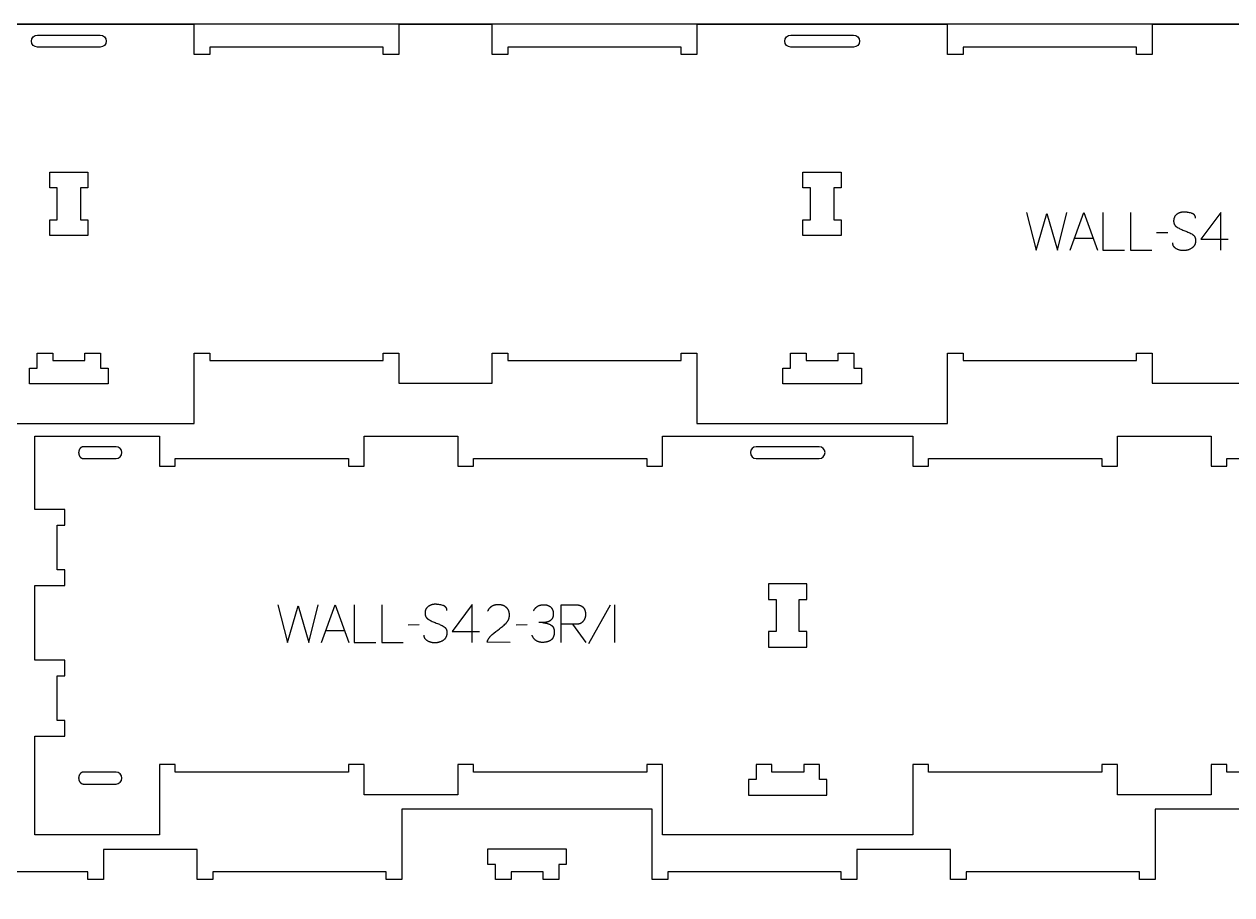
# Model space of a CAD drawing. Extents: x -13885 to -10701, y -36097 to -28504.
# Drawn here: x -12635 to -11673, y -32541 to -31848 of the extents above; entities that cross this region are included whole.
import ezdxf

# ---------------------------------------------------------------- set-up
doc = ezdxf.new("R2010")
doc.units = 0
for name, color, linetype in [('0_SHEET_SPRUCEPLY_2440X122', 1, 'CONTINUOUS'), ('1_ANYTOOL_1MMDEEP_LABELS_S', 2, 'CONTINUOUS'), ('3_ANYTOOL_CUTTHROUGH_INSID', 4, 'CONTINUOUS'), ('4_ANYTOOL_CUTTHROUGH_OUTSI', 5, 'CONTINUOUS')]:
    doc.layers.add(name, color=color, linetype=linetype)

msp = doc.modelspace()

# ---------------------------------------------------------------- linework, layer by layer
at = {"layer": '0_SHEET_SPRUCEPLY_2440X122'}
msp.add_lwpolyline([(-13513.11, -31847.8), (-13513.11, -33067.8), (-11073.11, -33067.8), (-11073.11, -31847.8)], close=True, dxfattribs=at)
at = {"layer": '1_ANYTOOL_1MMDEEP_LABELS_S'}
for points in [[(-11837.09, -31997.71), (-11829.38, -32027.71), (-11820.94, -31998.61), (-11812.45, -32027.71), (-11804.95, -31997.71)], [(-11802.38, -32027.71), (-11791.49, -31997.71), (-11780.44, -32027.71)], [(-11776.15, -31997.71), (-11776.15, -32027.71), (-11759.05, -32027.71)], [(-11754.34, -31997.71), (-11754.34, -32027.71), (-11737.24, -32027.71)], [(-11702.35, -32002.3), (-11702.35, -32002.11), (-11702.36, -32002.02), (-11702.36, -32001.92), (-11702.37, -32001.83), (-11702.38, -32001.74), (-11702.39, -32001.66), (-11702.4, -32001.57), (-11702.42, -32001.48), (-11702.43, -32001.4), (-11702.45, -32001.31), (-11702.47, -32001.23), (-11702.49, -32001.15), (-11702.51, -32001.07), (-11702.53, -32000.98), (-11702.56, -32000.91), (-11702.58, -32000.83), (-11702.61, -32000.75), (-11702.64, -32000.67), (-11702.67, -32000.6), (-11702.7, -32000.53), (-11702.74, -32000.45), (-11702.77, -32000.38), (-11702.81, -32000.31), (-11702.85, -32000.24), (-11702.89, -32000.17), (-11702.93, -32000.1), (-11702.98, -32000.04), (-11703.02, -31999.97), (-11703.07, -31999.9), (-11703.12, -31999.84), (-11703.17, -31999.78), (-11703.22, -31999.72), (-11703.28, -31999.66), (-11703.33, -31999.6), (-11703.39, -31999.54), (-11703.45, -31999.48), (-11703.51, -31999.42), (-11703.57, -31999.37), (-11703.63, -31999.31), (-11703.7, -31999.26), (-11703.76, -31999.21), (-11703.83, -31999.15), (-11703.9, -31999.1), (-11703.97, -31999.06), (-11704.04, -31999.01), (-11704.12, -31998.96), (-11704.2, -31998.91), (-11704.27, -31998.87), (-11704.35, -31998.82), (-11704.43, -31998.78), (-11704.52, -31998.74), (-11704.69, -31998.66), (-11704.86, -31998.58), (-11705.04, -31998.51), (-11705.23, -31998.44), (-11705.43, -31998.37), (-11705.63, -31998.31), (-11706.44, -31998.09), (-11707.24, -31997.9), (-11708.03, -31997.74), (-11708.8, -31997.6), (-11709.18, -31997.55), (-11709.55, -31997.5), (-11709.93, -31997.46), (-11710.29, -31997.43), (-11710.66, -31997.4), (-11711.02, -31997.38), (-11711.38, -31997.37), (-11711.74, -31997.37), (-11711.93, -31997.37), (-11712.13, -31997.37), (-11712.32, -31997.38), (-11712.51, -31997.4), (-11712.7, -31997.41), (-11712.89, -31997.43), (-11713.07, -31997.45), (-11713.26, -31997.48), (-11713.45, -31997.51), (-11713.63, -31997.55), (-11713.81, -31997.58), (-11713.99, -31997.62), (-11714.17, -31997.67), (-11714.35, -31997.72), (-11714.53, -31997.77), (-11714.7, -31997.82), (-11714.88, -31997.88), (-11715.05, -31997.94), (-11715.23, -31998.01), (-11715.4, -31998.08), (-11715.57, -31998.15), (-11715.73, -31998.23), (-11715.9, -31998.31), (-11716.07, -31998.39), (-11716.23, -31998.48), (-11716.4, -31998.57), (-11716.56, -31998.66), (-11716.72, -31998.76), (-11716.88, -31998.86), (-11717.04, -31998.97), (-11717.2, -31999.08), (-11717.35, -31999.19), (-11717.5, -31999.3), (-11717.65, -31999.42), (-11717.8, -31999.54), (-11717.93, -31999.67), (-11718.07, -31999.8), (-11718.2, -31999.93), (-11718.32, -32000.06), (-11718.44, -32000.2), (-11718.55, -32000.34), (-11718.66, -32000.48), (-11718.77, -32000.63), (-11718.87, -32000.77), (-11718.96, -32000.93), (-11719.05, -32001.08), (-11719.14, -32001.24), (-11719.22, -32001.4), (-11719.29, -32001.57), (-11719.36, -32001.73), (-11719.43, -32001.9), (-11719.49, -32002.08), (-11719.54, -32002.25), (-11719.59, -32002.43), (-11719.64, -32002.62), (-11719.68, -32002.8), (-11719.72, -32002.99), (-11719.75, -32003.18), (-11719.78, -32003.38), (-11719.8, -32003.57), (-11719.81, -32003.77), (-11719.83, -32003.98), (-11719.83, -32004.19), (-11719.84, -32004.4), (-11719.83, -32004.61), (-11719.83, -32004.82), (-11719.81, -32005.03), (-11719.79, -32005.23), (-11719.77, -32005.43), (-11719.74, -32005.63), (-11719.7, -32005.82), (-11719.66, -32006.01), (-11719.61, -32006.2), (-11719.56, -32006.38), (-11719.5, -32006.56), (-11719.44, -32006.73), (-11719.41, -32006.82), (-11719.37, -32006.91), (-11719.33, -32006.99), (-11719.3, -32007.07), (-11719.26, -32007.15), (-11719.22, -32007.24), (-11719.17, -32007.32), (-11719.13, -32007.4), (-11719.08, -32007.47), (-11719.04, -32007.55), (-11718.99, -32007.63), (-11718.94, -32007.7), (-11718.89, -32007.78), (-11718.84, -32007.85), (-11718.79, -32007.93), (-11718.73, -32008), (-11718.68, -32008.07), (-11718.62, -32008.14), (-11718.56, -32008.21), (-11718.5, -32008.28), (-11718.44, -32008.35), (-11718.38, -32008.41), (-11718.31, -32008.48), (-11718.25, -32008.54), (-11718.11, -32008.67), (-11717.97, -32008.79), (-11717.82, -32008.91), (-11717.67, -32009.03), (-11717.51, -32009.14), (-11717.35, -32009.25), (-11717.18, -32009.35), (-11717.01, -32009.45), (-11716.29, -32009.84), (-11715.56, -32010.22), (-11714.81, -32010.59), (-11714.05, -32010.95), (-11713.27, -32011.29), (-11712.48, -32011.63), (-11711.66, -32011.95), (-11710.84, -32012.26), (-11710.01, -32012.57), (-11709.21, -32012.9), (-11708.42, -32013.25), (-11707.65, -32013.6), (-11706.91, -32013.98), (-11706.18, -32014.37), (-11705.48, -32014.77), (-11704.79, -32015.2), (-11704.63, -32015.3), (-11704.47, -32015.42), (-11704.31, -32015.53), (-11704.24, -32015.59), (-11704.17, -32015.66), (-11704.09, -32015.72), (-11704.02, -32015.78), (-11703.95, -32015.84), (-11703.89, -32015.91), (-11703.82, -32015.98), (-11703.76, -32016.04), (-11703.69, -32016.11), (-11703.63, -32016.18), (-11703.57, -32016.25), (-11703.51, -32016.32), (-11703.46, -32016.39), (-11703.4, -32016.46), (-11703.35, -32016.54), (-11703.29, -32016.61), (-11703.24, -32016.69), (-11703.19, -32016.76), (-11703.14, -32016.84), (-11703.1, -32016.92), (-11703.05, -32017), (-11703.01, -32017.08), (-11702.96, -32017.16), (-11702.92, -32017.25), (-11702.88, -32017.33), (-11702.84, -32017.41), (-11702.81, -32017.5), (-11702.77, -32017.59), (-11702.74, -32017.67), (-11702.71, -32017.76), (-11702.67, -32017.85), (-11702.65, -32017.94), (-11702.62, -32018.03), (-11702.59, -32018.13), (-11702.54, -32018.31), (-11702.5, -32018.51), (-11702.46, -32018.7), (-11702.43, -32018.9), (-11702.41, -32019.1), (-11702.39, -32019.31), (-11702.37, -32019.52), (-11702.37, -32019.74), (-11702.36, -32019.96), (-11702.37, -32020.18), (-11702.38, -32020.41), (-11702.39, -32020.64), (-11702.42, -32020.87), (-11702.44, -32021.1), (-11702.47, -32021.32), (-11702.51, -32021.54), (-11702.55, -32021.76), (-11702.6, -32021.97), (-11702.65, -32022.18), (-11702.7, -32022.38), (-11702.77, -32022.59), (-11702.83, -32022.78), (-11702.9, -32022.98), (-11702.98, -32023.17), (-11703.06, -32023.35), (-11703.15, -32023.54), (-11703.24, -32023.72), (-11703.34, -32023.89), (-11703.44, -32024.06), (-11703.55, -32024.23), (-11703.66, -32024.39), (-11703.77, -32024.55), (-11703.9, -32024.71), (-11704.02, -32024.86), (-11704.15, -32025.01), (-11704.29, -32025.16), (-11704.43, -32025.3), (-11704.58, -32025.44), (-11704.73, -32025.57), (-11704.89, -32025.7), (-11705.05, -32025.83), (-11705.22, -32025.95), (-11705.39, -32026.07), (-11705.57, -32026.19), (-11705.93, -32026.41), (-11706.29, -32026.62), (-11706.66, -32026.81), (-11707.03, -32026.99), (-11707.4, -32027.15), (-11707.78, -32027.3), (-11707.97, -32027.38), (-11708.16, -32027.44), (-11708.36, -32027.51), (-11708.55, -32027.57), (-11708.74, -32027.62), (-11708.94, -32027.68), (-11709.13, -32027.72), (-11709.33, -32027.77), (-11709.53, -32027.81), (-11709.73, -32027.85), (-11709.93, -32027.89), (-11710.13, -32027.92), (-11710.33, -32027.95), (-11710.53, -32027.97), (-11710.93, -32028.01), (-11711.34, -32028.04), (-11711.76, -32028.05), (-11712.17, -32028.05), (-11712.58, -32028.04), (-11712.98, -32028.01), (-11713.38, -32027.97), (-11713.78, -32027.92), (-11714.17, -32027.86), (-11714.55, -32027.78), (-11714.94, -32027.69), (-11715.31, -32027.59), (-11715.68, -32027.47), (-11716.05, -32027.34), (-11716.41, -32027.2), (-11716.77, -32027.05), (-11717.13, -32026.88), (-11717.48, -32026.7), (-11717.82, -32026.51), (-11717.99, -32026.41), (-11718.15, -32026.31), (-11718.31, -32026.2), (-11718.47, -32026.09), (-11718.61, -32025.98), (-11718.75, -32025.86), (-11718.89, -32025.74), (-11719.02, -32025.62), (-11719.15, -32025.5), (-11719.27, -32025.37), (-11719.38, -32025.24), (-11719.49, -32025.11), (-11719.55, -32025.04), (-11719.6, -32024.97), (-11719.65, -32024.91), (-11719.7, -32024.84), (-11719.75, -32024.77), (-11719.79, -32024.69), (-11719.84, -32024.62), (-11719.88, -32024.55), (-11719.92, -32024.48), (-11719.96, -32024.4), (-11720, -32024.33), (-11720.04, -32024.25), (-11720.08, -32024.18), (-11720.11, -32024.1), (-11720.15, -32024.02), (-11720.18, -32023.94), (-11720.21, -32023.86), (-11720.24, -32023.78), (-11720.27, -32023.7), (-11720.3, -32023.62), (-11720.35, -32023.46), (-11720.39, -32023.29), (-11720.43, -32023.12), (-11720.47, -32022.94), (-11720.5, -32022.77), (-11720.52, -32022.59), (-11720.54, -32022.4), (-11720.55, -32022.22), (-11720.56, -32022.03), (-11720.57, -32021.84)], [(-11682.34, -32027.71), (-11682.29, -31997.67), (-11698.32, -32019.05)], [(-11798.91, -32018.15), (-11783.99, -32018.15)], [(-11724.59, -32013.82), (-11733.38, -32013.91)], [(-11698.32, -32019.05), (-11676.55, -32019.05)], [(-12433.38, -32309.89), (-12425.67, -32339.89), (-12417.22, -32310.79), (-12408.74, -32339.89), (-12401.24, -32309.89)], [(-12398.67, -32339.89), (-12387.78, -32309.89), (-12376.72, -32339.89)], [(-12372.44, -32309.89), (-12372.44, -32339.89), (-12355.34, -32339.89)], [(-12350.62, -32309.89), (-12350.62, -32339.89), (-12333.52, -32339.89)], [(-12298.64, -32314.47), (-12298.64, -32314.28), (-12298.65, -32314.19), (-12298.65, -32314.1), (-12298.66, -32314.01), (-12298.67, -32313.92), (-12298.68, -32313.83), (-12298.69, -32313.74), (-12298.7, -32313.66), (-12298.72, -32313.57), (-12298.73, -32313.49), (-12298.75, -32313.4), (-12298.77, -32313.32), (-12298.79, -32313.24), (-12298.82, -32313.16), (-12298.84, -32313.08), (-12298.87, -32313), (-12298.9, -32312.93), (-12298.93, -32312.85), (-12298.96, -32312.78), (-12298.99, -32312.7), (-12299.03, -32312.63), (-12299.06, -32312.56), (-12299.1, -32312.49), (-12299.14, -32312.42), (-12299.18, -32312.35), (-12299.22, -32312.28), (-12299.27, -32312.21), (-12299.31, -32312.15), (-12299.36, -32312.08), (-12299.41, -32312.02), (-12299.46, -32311.95), (-12299.51, -32311.89), (-12299.56, -32311.83), (-12299.62, -32311.77), (-12299.68, -32311.71), (-12299.73, -32311.66), (-12299.79, -32311.6), (-12299.86, -32311.54), (-12299.92, -32311.49), (-12299.98, -32311.44), (-12300.05, -32311.38), (-12300.12, -32311.33), (-12300.19, -32311.28), (-12300.26, -32311.23), (-12300.33, -32311.18), (-12300.41, -32311.14), (-12300.48, -32311.09), (-12300.56, -32311.04), (-12300.64, -32311), (-12300.72, -32310.96), (-12300.8, -32310.91), (-12300.97, -32310.83), (-12301.15, -32310.75), (-12301.33, -32310.68), (-12301.52, -32310.61), (-12301.71, -32310.55), (-12301.92, -32310.49), (-12302.73, -32310.27), (-12303.53, -32310.07), (-12304.31, -32309.91), (-12305.08, -32309.78), (-12305.46, -32309.72), (-12305.84, -32309.68), (-12306.21, -32309.64), (-12306.58, -32309.6), (-12306.95, -32309.58), (-12307.31, -32309.56), (-12307.67, -32309.55), (-12308.02, -32309.54), (-12308.22, -32309.55), (-12308.41, -32309.55), (-12308.6, -32309.56), (-12308.8, -32309.57), (-12308.99, -32309.59), (-12309.17, -32309.61), (-12309.36, -32309.63), (-12309.55, -32309.66), (-12309.73, -32309.69), (-12309.92, -32309.72), (-12310.1, -32309.76), (-12310.28, -32309.8), (-12310.46, -32309.84), (-12310.64, -32309.89), (-12310.82, -32309.94), (-12310.99, -32310), (-12311.17, -32310.06), (-12311.34, -32310.12), (-12311.51, -32310.19), (-12311.68, -32310.25), (-12311.85, -32310.33), (-12312.02, -32310.4), (-12312.19, -32310.48), (-12312.36, -32310.57), (-12312.52, -32310.66), (-12312.68, -32310.75), (-12312.85, -32310.84), (-12313.01, -32310.94), (-12313.17, -32311.04), (-12313.32, -32311.14), (-12313.48, -32311.25), (-12313.64, -32311.36), (-12313.79, -32311.48), (-12313.94, -32311.6), (-12314.08, -32311.72), (-12314.22, -32311.84), (-12314.35, -32311.97), (-12314.48, -32312.1), (-12314.61, -32312.24), (-12314.73, -32312.37), (-12314.84, -32312.51), (-12314.95, -32312.66), (-12315.05, -32312.8), (-12315.15, -32312.95), (-12315.25, -32313.1), (-12315.34, -32313.26), (-12315.42, -32313.42), (-12315.5, -32313.58), (-12315.58, -32313.74), (-12315.65, -32313.91), (-12315.71, -32314.08), (-12315.77, -32314.25), (-12315.83, -32314.43), (-12315.88, -32314.61), (-12315.93, -32314.79), (-12315.97, -32314.98), (-12316, -32315.17), (-12316.04, -32315.36), (-12316.06, -32315.55), (-12316.08, -32315.75), (-12316.1, -32315.95), (-12316.11, -32316.15), (-12316.12, -32316.36), (-12316.12, -32316.57), (-12316.12, -32316.79), (-12316.11, -32317), (-12316.1, -32317.21), (-12316.08, -32317.41), (-12316.05, -32317.61), (-12316.02, -32317.81), (-12315.99, -32318), (-12315.95, -32318.19), (-12315.9, -32318.38), (-12315.85, -32318.56), (-12315.79, -32318.74), (-12315.73, -32318.91), (-12315.69, -32319), (-12315.66, -32319.08), (-12315.62, -32319.17), (-12315.58, -32319.25), (-12315.54, -32319.33), (-12315.5, -32319.41), (-12315.46, -32319.49), (-12315.42, -32319.57), (-12315.37, -32319.65), (-12315.33, -32319.73), (-12315.28, -32319.8), (-12315.23, -32319.88), (-12315.18, -32319.96), (-12315.13, -32320.03), (-12315.07, -32320.1), (-12315.02, -32320.17), (-12314.96, -32320.25), (-12314.91, -32320.32), (-12314.85, -32320.39), (-12314.79, -32320.45), (-12314.73, -32320.52), (-12314.66, -32320.59), (-12314.6, -32320.65), (-12314.53, -32320.72), (-12314.4, -32320.85), (-12314.26, -32320.97), (-12314.11, -32321.09), (-12313.96, -32321.2), (-12313.8, -32321.32), (-12313.64, -32321.42), (-12313.47, -32321.53), (-12313.3, -32321.63), (-12312.58, -32322.02), (-12311.85, -32322.4), (-12311.1, -32322.77), (-12310.34, -32323.12), (-12309.56, -32323.47), (-12308.76, -32323.8), (-12307.95, -32324.13), (-12307.12, -32324.44), (-12306.3, -32324.75), (-12305.49, -32325.08), (-12304.71, -32325.42), (-12303.94, -32325.78), (-12303.2, -32326.16), (-12302.47, -32326.55), (-12301.77, -32326.95), (-12301.08, -32327.37), (-12300.92, -32327.48), (-12300.76, -32327.59), (-12300.6, -32327.71), (-12300.53, -32327.77), (-12300.45, -32327.83), (-12300.38, -32327.89), (-12300.31, -32327.96), (-12300.24, -32328.02), (-12300.17, -32328.09), (-12300.11, -32328.15), (-12300.04, -32328.22), (-12299.98, -32328.29), (-12299.92, -32328.36), (-12299.86, -32328.42), (-12299.8, -32328.5), (-12299.74, -32328.57), (-12299.69, -32328.64), (-12299.63, -32328.71), (-12299.58, -32328.79), (-12299.53, -32328.86), (-12299.48, -32328.94), (-12299.43, -32329.02), (-12299.38, -32329.1), (-12299.34, -32329.18), (-12299.29, -32329.26), (-12299.25, -32329.34), (-12299.21, -32329.42), (-12299.17, -32329.51), (-12299.13, -32329.59), (-12299.09, -32329.68), (-12299.06, -32329.76), (-12299.03, -32329.85), (-12298.99, -32329.94), (-12298.96, -32330.03), (-12298.93, -32330.12), (-12298.9, -32330.21), (-12298.88, -32330.3), (-12298.83, -32330.49), (-12298.79, -32330.68), (-12298.75, -32330.88), (-12298.72, -32331.08), (-12298.69, -32331.28), (-12298.67, -32331.49), (-12298.66, -32331.7), (-12298.65, -32331.91), (-12298.65, -32332.13), (-12298.66, -32332.36), (-12298.67, -32332.58), (-12298.68, -32332.81), (-12298.7, -32333.05), (-12298.73, -32333.27), (-12298.76, -32333.5), (-12298.8, -32333.72), (-12298.84, -32333.93), (-12298.88, -32334.15), (-12298.94, -32334.35), (-12298.99, -32334.56), (-12299.05, -32334.76), (-12299.12, -32334.96), (-12299.19, -32335.15), (-12299.27, -32335.34), (-12299.35, -32335.53), (-12299.44, -32335.71), (-12299.53, -32335.89), (-12299.62, -32336.07), (-12299.73, -32336.24), (-12299.83, -32336.41), (-12299.94, -32336.57), (-12300.06, -32336.73), (-12300.18, -32336.89), (-12300.31, -32337.04), (-12300.44, -32337.19), (-12300.58, -32337.33), (-12300.72, -32337.48), (-12300.87, -32337.61), (-12301.02, -32337.75), (-12301.17, -32337.88), (-12301.34, -32338.01), (-12301.5, -32338.13), (-12301.68, -32338.25), (-12301.85, -32338.36), (-12302.21, -32338.59), (-12302.58, -32338.79), (-12302.94, -32338.99), (-12303.32, -32339.16), (-12303.69, -32339.33), (-12304.07, -32339.48), (-12304.26, -32339.55), (-12304.45, -32339.62), (-12304.64, -32339.68), (-12304.84, -32339.74), (-12305.03, -32339.8), (-12305.23, -32339.85), (-12305.42, -32339.9), (-12305.62, -32339.95), (-12305.81, -32339.99), (-12306.01, -32340.03), (-12306.21, -32340.06), (-12306.41, -32340.1), (-12306.61, -32340.13), (-12306.82, -32340.15), (-12307.22, -32340.19), (-12307.63, -32340.22), (-12308.05, -32340.23), (-12308.46, -32340.23), (-12308.87, -32340.21), (-12309.27, -32340.19), (-12309.67, -32340.15), (-12310.06, -32340.1), (-12310.45, -32340.03), (-12310.84, -32339.95), (-12311.22, -32339.86), (-12311.6, -32339.76), (-12311.97, -32339.65), (-12312.34, -32339.52), (-12312.7, -32339.38), (-12313.06, -32339.22), (-12313.41, -32339.06), (-12313.76, -32338.88), (-12314.11, -32338.69), (-12314.28, -32338.59), (-12314.44, -32338.48), (-12314.6, -32338.38), (-12314.75, -32338.27), (-12314.9, -32338.15), (-12315.04, -32338.04), (-12315.18, -32337.92), (-12315.31, -32337.8), (-12315.44, -32337.68), (-12315.56, -32337.55), (-12315.67, -32337.42), (-12315.78, -32337.29), (-12315.83, -32337.22), (-12315.89, -32337.15), (-12315.94, -32337.08), (-12315.98, -32337.01), (-12316.03, -32336.94), (-12316.08, -32336.87), (-12316.12, -32336.8), (-12316.17, -32336.73), (-12316.21, -32336.65), (-12316.25, -32336.58), (-12316.29, -32336.5), (-12316.33, -32336.43), (-12316.36, -32336.35), (-12316.4, -32336.27), (-12316.43, -32336.2), (-12316.47, -32336.12), (-12316.5, -32336.04), (-12316.53, -32335.96), (-12316.56, -32335.88), (-12316.58, -32335.8), (-12316.64, -32335.63), (-12316.68, -32335.46), (-12316.72, -32335.29), (-12316.76, -32335.12), (-12316.79, -32334.94), (-12316.81, -32334.76), (-12316.83, -32334.58), (-12316.84, -32334.39), (-12316.85, -32334.21), (-12316.85, -32334.01)], [(-12278.62, -32339.89), (-12278.58, -32309.84), (-12294.61, -32331.23)], [(-12248.41, -32339.84), (-12266.71, -32339.8), (-12266.56, -32339.34), (-12266.48, -32339.12), (-12266.4, -32338.9), (-12266.32, -32338.68), (-12266.23, -32338.46), (-12266.13, -32338.25), (-12266.04, -32338.03), (-12265.94, -32337.82), (-12265.84, -32337.62), (-12265.73, -32337.41), (-12265.62, -32337.21), (-12265.5, -32337.01), (-12265.39, -32336.81), (-12265.26, -32336.61), (-12265.14, -32336.42), (-12265.01, -32336.23), (-12264.88, -32336.04), (-12264.74, -32335.85), (-12264.61, -32335.67), (-12264.46, -32335.49), (-12264.32, -32335.31), (-12264.17, -32335.13), (-12264.01, -32334.96), (-12263.86, -32334.79), (-12263.7, -32334.62), (-12263.53, -32334.45), (-12263.36, -32334.29), (-12263.19, -32334.12), (-12263.02, -32333.96), (-12262.66, -32333.65), (-12261.18, -32332.43), (-12259.69, -32331.25), (-12258.18, -32330.09), (-12256.66, -32328.96), (-12255.9, -32328.4), (-12255.17, -32327.83), (-12254.46, -32327.25), (-12253.77, -32326.66), (-12253.11, -32326.07), (-12252.46, -32325.47), (-12251.84, -32324.86), (-12251.24, -32324.24), (-12251.09, -32324.09), (-12250.95, -32323.93), (-12250.82, -32323.77), (-12250.69, -32323.6), (-12250.56, -32323.44), (-12250.44, -32323.27), (-12250.32, -32323.1), (-12250.21, -32322.93), (-12250.1, -32322.75), (-12250, -32322.58), (-12249.9, -32322.4), (-12249.8, -32322.22), (-12249.71, -32322.03), (-12249.63, -32321.85), (-12249.55, -32321.66), (-12249.47, -32321.47), (-12249.4, -32321.28), (-12249.33, -32321.08), (-12249.27, -32320.88), (-12249.21, -32320.68), (-12249.16, -32320.48), (-12249.11, -32320.28), (-12249.07, -32320.07), (-12249.03, -32319.86), (-12248.99, -32319.65), (-12248.96, -32319.44), (-12248.94, -32319.22), (-12248.92, -32319.01), (-12248.9, -32318.79), (-12248.89, -32318.57), (-12248.88, -32318.34), (-12248.88, -32318.11), (-12248.88, -32317.86), (-12248.89, -32317.62), (-12248.9, -32317.38), (-12248.92, -32317.14), (-12248.94, -32316.9), (-12248.97, -32316.67), (-12249, -32316.44), (-12249.04, -32316.22), (-12249.08, -32316), (-12249.13, -32315.79), (-12249.18, -32315.57), (-12249.24, -32315.36), (-12249.3, -32315.16), (-12249.36, -32314.96), (-12249.44, -32314.76), (-12249.51, -32314.57), (-12249.59, -32314.38), (-12249.68, -32314.19), (-12249.77, -32314.01), (-12249.87, -32313.83), (-12249.97, -32313.66), (-12250.08, -32313.49), (-12250.19, -32313.32), (-12250.3, -32313.16), (-12250.42, -32313), (-12250.55, -32312.84), (-12250.68, -32312.69), (-12250.82, -32312.54), (-12250.96, -32312.4), (-12251.1, -32312.26), (-12251.25, -32312.12), (-12251.41, -32311.99), (-12251.57, -32311.86), (-12251.73, -32311.73), (-12251.9, -32311.61), (-12252.06, -32311.49), (-12252.23, -32311.38), (-12252.4, -32311.27), (-12252.58, -32311.17), (-12252.76, -32311.07), (-12252.94, -32310.97), (-12253.12, -32310.88), (-12253.3, -32310.79), (-12253.49, -32310.71), (-12253.68, -32310.63), (-12253.88, -32310.55), (-12254.07, -32310.48), (-12254.27, -32310.41), (-12254.47, -32310.35), (-12254.67, -32310.29), (-12254.88, -32310.23), (-12255.09, -32310.18), (-12255.3, -32310.13), (-12255.51, -32310.09), (-12255.73, -32310.05), (-12255.95, -32310.02), (-12256.17, -32309.99), (-12256.4, -32309.96), (-12256.62, -32309.94), (-12256.85, -32309.92), (-12257.08, -32309.9), (-12257.32, -32309.89), (-12257.8, -32309.89), (-12258.16, -32309.89), (-12258.52, -32309.91), (-12258.87, -32309.93), (-12259.22, -32309.97), (-12259.56, -32310.01), (-12259.9, -32310.07), (-12260.22, -32310.13), (-12260.54, -32310.21), (-12260.86, -32310.29), (-12261.01, -32310.34), (-12261.17, -32310.38), (-12261.32, -32310.44), (-12261.47, -32310.49), (-12261.61, -32310.54), (-12261.76, -32310.6), (-12261.91, -32310.66), (-12262.05, -32310.73), (-12262.19, -32310.79), (-12262.33, -32310.86), (-12262.47, -32310.93), (-12262.61, -32311.01), (-12262.74, -32311.08), (-12262.87, -32311.16), (-12263.01, -32311.24), (-12263.14, -32311.33), (-12263.26, -32311.41), (-12263.39, -32311.5), (-12263.52, -32311.59), (-12263.64, -32311.68), (-12263.76, -32311.78), (-12263.88, -32311.88), (-12264, -32311.98), (-12264.12, -32312.08), (-12264.23, -32312.19), (-12264.35, -32312.3), (-12264.46, -32312.41), (-12264.57, -32312.52), (-12264.68, -32312.64), (-12264.79, -32312.76), (-12264.89, -32312.88), (-12265, -32313), (-12265.2, -32313.25), (-12265.4, -32313.52), (-12265.59, -32313.79), (-12265.77, -32314.07), (-12265.95, -32314.37), (-12266.12, -32314.67), (-12266.28, -32314.99)], [(-12229.72, -32314.81), (-12229.57, -32314.51), (-12229.4, -32314.22), (-12229.23, -32313.93), (-12229.05, -32313.66), (-12228.87, -32313.39), (-12228.68, -32313.14), (-12228.48, -32312.89), (-12228.38, -32312.78), (-12228.28, -32312.66), (-12228.18, -32312.54), (-12228.07, -32312.43), (-12227.96, -32312.32), (-12227.86, -32312.22), (-12227.75, -32312.11), (-12227.64, -32312.01), (-12227.52, -32311.91), (-12227.41, -32311.81), (-12227.29, -32311.72), (-12227.17, -32311.62), (-12227.05, -32311.53), (-12226.93, -32311.45), (-12226.81, -32311.36), (-12226.69, -32311.28), (-12226.56, -32311.2), (-12226.43, -32311.12), (-12226.31, -32311.04), (-12226.18, -32310.97), (-12226.04, -32310.9), (-12225.91, -32310.83), (-12225.78, -32310.76), (-12225.64, -32310.7), (-12225.5, -32310.64), (-12225.36, -32310.58), (-12225.22, -32310.52), (-12225.08, -32310.47), (-12224.93, -32310.42), (-12224.79, -32310.37), (-12224.64, -32310.32), (-12224.49, -32310.28), (-12224.19, -32310.19), (-12223.88, -32310.12), (-12223.56, -32310.06), (-12223.24, -32310.01), (-12222.91, -32309.96), (-12222.58, -32309.93), (-12222.24, -32309.91), (-12221.89, -32309.89), (-12221.54, -32309.89), (-12221.33, -32309.89), (-12221.12, -32309.89), (-12220.91, -32309.9), (-12220.71, -32309.92), (-12220.51, -32309.93), (-12220.31, -32309.95), (-12220.12, -32309.98), (-12219.92, -32310), (-12219.73, -32310.04), (-12219.55, -32310.07), (-12219.36, -32310.11), (-12219.18, -32310.15), (-12219, -32310.2), (-12218.82, -32310.25), (-12218.64, -32310.3), (-12218.47, -32310.36), (-12218.3, -32310.42), (-12218.13, -32310.48), (-12217.96, -32310.55), (-12217.8, -32310.62), (-12217.64, -32310.7), (-12217.48, -32310.78), (-12217.32, -32310.86), (-12217.17, -32310.95), (-12217.02, -32311.04), (-12216.87, -32311.13), (-12216.72, -32311.23), (-12216.58, -32311.33), (-12216.44, -32311.43), (-12216.3, -32311.54), (-12216.16, -32311.66), (-12216.03, -32311.77), (-12215.9, -32311.89), (-12215.77, -32312.01), (-12215.65, -32312.14), (-12215.53, -32312.27), (-12215.42, -32312.4), (-12215.31, -32312.53), (-12215.21, -32312.67), (-12215.11, -32312.81), (-12215.01, -32312.96), (-12214.92, -32313.11), (-12214.83, -32313.26), (-12214.74, -32313.41), (-12214.66, -32313.57), (-12214.59, -32313.73), (-12214.52, -32313.89), (-12214.45, -32314.05), (-12214.39, -32314.22), (-12214.33, -32314.4), (-12214.27, -32314.57), (-12214.22, -32314.75), (-12214.18, -32314.93), (-12214.14, -32315.11), (-12214.1, -32315.3), (-12214.07, -32315.49), (-12214.04, -32315.69), (-12214.01, -32315.88), (-12213.99, -32316.08), (-12213.98, -32316.29), (-12213.96, -32316.49), (-12213.96, -32316.7), (-12213.95, -32316.91), (-12213.96, -32317.47), (-12213.97, -32317.8), (-12213.99, -32318.13), (-12214.02, -32318.44), (-12214.07, -32318.74), (-12214.09, -32318.89), (-12214.12, -32319.03), (-12214.14, -32319.17), (-12214.17, -32319.31), (-12214.21, -32319.45), (-12214.24, -32319.58), (-12214.28, -32319.71), (-12214.32, -32319.84), (-12214.36, -32319.97), (-12214.4, -32320.09), (-12214.45, -32320.21), (-12214.5, -32320.33), (-12214.55, -32320.45), (-12214.6, -32320.56), (-12214.66, -32320.67), (-12214.72, -32320.78), (-12214.78, -32320.88), (-12214.84, -32320.99), (-12214.9, -32321.09), (-12214.97, -32321.18), (-12215.04, -32321.28), (-12215.11, -32321.37), (-12215.26, -32321.55), (-12215.41, -32321.72), (-12215.56, -32321.89), (-12215.72, -32322.05), (-12215.8, -32322.12), (-12215.89, -32322.2), (-12215.97, -32322.27), (-12216.06, -32322.34), (-12216.14, -32322.41), (-12216.23, -32322.48), (-12216.32, -32322.55), (-12216.41, -32322.61), (-12216.5, -32322.68), (-12216.59, -32322.74), (-12216.68, -32322.8), (-12216.77, -32322.86), (-12216.87, -32322.92), (-12216.96, -32322.97), (-12217.06, -32323.02), (-12217.16, -32323.08), (-12217.26, -32323.13), (-12217.36, -32323.17), (-12217.46, -32323.22), (-12217.56, -32323.27), (-12217.66, -32323.31), (-12217.77, -32323.35), (-12217.98, -32323.43), (-12218.2, -32323.5), (-12218.41, -32323.57), (-12218.63, -32323.63), (-12218.86, -32323.69), (-12219.08, -32323.75), (-12219.31, -32323.8), (-12219.53, -32323.85), (-12219.76, -32323.89), (-12220, -32323.93), (-12220.23, -32323.96), (-12220.47, -32323.99), (-12220.71, -32324.02), (-12220.95, -32324.04), (-12221.19, -32324.05), (-12221.44, -32324.06), (-12221.69, -32324.07), (-12225.4, -32324.11)], [(-12207.61, -32339.89), (-12207.61, -32309.89), (-12196.25, -32309.89), (-12195.76, -32309.89), (-12195.29, -32309.92), (-12195.06, -32309.93), (-12194.83, -32309.96), (-12194.6, -32309.98), (-12194.38, -32310.01), (-12194.17, -32310.04), (-12193.96, -32310.08), (-12193.75, -32310.12), (-12193.54, -32310.16), (-12193.34, -32310.21), (-12193.15, -32310.26), (-12192.95, -32310.32), (-12192.76, -32310.38), (-12192.58, -32310.44), (-12192.4, -32310.51), (-12192.22, -32310.58), (-12192.05, -32310.65), (-12191.88, -32310.73), (-12191.71, -32310.81), (-12191.55, -32310.9), (-12191.39, -32310.99), (-12191.24, -32311.08), (-12191.09, -32311.18), (-12190.95, -32311.28), (-12190.8, -32311.39), (-12190.66, -32311.5), (-12190.53, -32311.61), (-12190.4, -32311.73), (-12190.27, -32311.85), (-12190.15, -32311.97), (-12190.03, -32312.1), (-12189.92, -32312.23), (-12189.81, -32312.37), (-12189.7, -32312.51), (-12189.6, -32312.65), (-12189.5, -32312.8), (-12189.4, -32312.95), (-12189.31, -32313.1), (-12189.22, -32313.26), (-12189.14, -32313.43), (-12189.06, -32313.59), (-12188.98, -32313.76), (-12188.91, -32313.94), (-12188.84, -32314.12), (-12188.78, -32314.3), (-12188.72, -32314.48), (-12188.66, -32314.67), (-12188.61, -32314.87), (-12188.56, -32315.06), (-12188.52, -32315.26), (-12188.48, -32315.47), (-12188.44, -32315.68), (-12188.41, -32315.89), (-12188.38, -32316.11), (-12188.35, -32316.33), (-12188.33, -32316.55), (-12188.31, -32316.78), (-12188.29, -32317.25), (-12188.28, -32317.73), (-12188.28, -32317.91), (-12188.29, -32318.08), (-12188.3, -32318.26), (-12188.31, -32318.43), (-12188.32, -32318.6), (-12188.34, -32318.77), (-12188.37, -32318.94), (-12188.39, -32319.11), (-12188.42, -32319.28), (-12188.45, -32319.45), (-12188.49, -32319.62), (-12188.53, -32319.78), (-12188.57, -32319.95), (-12188.62, -32320.11), (-12188.67, -32320.28), (-12188.73, -32320.44), (-12188.78, -32320.6), (-12188.84, -32320.76), (-12188.91, -32320.92), (-12188.98, -32321.08), (-12189.05, -32321.24), (-12189.12, -32321.4), (-12189.2, -32321.55), (-12189.28, -32321.71), (-12189.37, -32321.86), (-12189.46, -32322.01), (-12189.55, -32322.17), (-12189.64, -32322.32), (-12189.74, -32322.47), (-12189.84, -32322.62), (-12189.95, -32322.77), (-12190.06, -32322.91), (-12190.17, -32323.06), (-12190.29, -32323.2), (-12190.4, -32323.34), (-12190.52, -32323.47), (-12190.65, -32323.6), (-12190.77, -32323.72), (-12190.9, -32323.84), (-12191.03, -32323.95), (-12191.16, -32324.06), (-12191.29, -32324.17), (-12191.43, -32324.27), (-12191.57, -32324.36), (-12191.71, -32324.46), (-12191.85, -32324.54), (-12192, -32324.63), (-12192.14, -32324.7), (-12192.29, -32324.78), (-12192.45, -32324.85), (-12192.6, -32324.91), (-12192.76, -32324.97), (-12192.92, -32325.03), (-12193.08, -32325.08), (-12193.25, -32325.13), (-12193.41, -32325.17), (-12193.58, -32325.21), (-12193.76, -32325.25), (-12193.93, -32325.28), (-12194.11, -32325.3), (-12194.29, -32325.32), (-12194.47, -32325.34), (-12194.65, -32325.35), (-12196.57, -32325.42), (-12198.61, -32325.44), (-12207.57, -32325.44)], [(-12168.65, -32310.36), (-12185.84, -32341.13)], [(-12165.14, -32309.89), (-12165.14, -32339.89)], [(-12320.88, -32326), (-12329.67, -32326.09)], [(-12234.7, -32326), (-12243.48, -32326.09)], [(-12222.61, -32324.11), (-12222.17, -32324.14), (-12221.74, -32324.18), (-12221.31, -32324.23), (-12220.89, -32324.29), (-12220.47, -32324.36), (-12220.05, -32324.44), (-12219.64, -32324.53), (-12219.23, -32324.63), (-12218.83, -32324.75), (-12218.43, -32324.87), (-12218.04, -32325.01), (-12217.65, -32325.16), (-12217.27, -32325.31), (-12216.89, -32325.48), (-12216.51, -32325.66), (-12216.14, -32325.85), (-12215.96, -32325.95), (-12215.78, -32326.06), (-12215.69, -32326.11), (-12215.61, -32326.17), (-12215.53, -32326.22), (-12215.45, -32326.28), (-12215.36, -32326.34), (-12215.29, -32326.4), (-12215.21, -32326.46), (-12215.13, -32326.52), (-12215.06, -32326.59), (-12214.99, -32326.65), (-12214.91, -32326.72), (-12214.84, -32326.79), (-12214.78, -32326.86), (-12214.71, -32326.93), (-12214.64, -32327), (-12214.58, -32327.07), (-12214.52, -32327.14), (-12214.45, -32327.22), (-12214.39, -32327.29), (-12214.34, -32327.37), (-12214.28, -32327.45), (-12214.22, -32327.53), (-12214.17, -32327.61), (-12214.12, -32327.69), (-12214.07, -32327.77), (-12214.02, -32327.86), (-12213.97, -32327.94), (-12213.92, -32328.03), (-12213.87, -32328.12), (-12213.83, -32328.21), (-12213.79, -32328.3), (-12213.75, -32328.39), (-12213.71, -32328.48), (-12213.67, -32328.58), (-12213.6, -32328.77), (-12213.53, -32328.96), (-12213.47, -32329.17), (-12213.41, -32329.37), (-12213.37, -32329.58), (-12213.32, -32329.8), (-12213.28, -32330.02), (-12213.25, -32330.24), (-12213.23, -32330.47), (-12213.21, -32330.71), (-12213.19, -32330.95), (-12213.18, -32331.19), (-12213.18, -32331.44), (-12213.18, -32331.72), (-12213.19, -32332), (-12213.2, -32332.26), (-12213.22, -32332.53), (-12213.24, -32332.79), (-12213.27, -32333.04), (-12213.3, -32333.29), (-12213.34, -32333.54), (-12213.38, -32333.77), (-12213.42, -32334.01), (-12213.47, -32334.24), (-12213.53, -32334.46), (-12213.59, -32334.68), (-12213.66, -32334.9), (-12213.73, -32335.11), (-12213.8, -32335.31), (-12213.88, -32335.51), (-12213.97, -32335.71), (-12214.06, -32335.9), (-12214.15, -32336.08), (-12214.25, -32336.26), (-12214.36, -32336.44), (-12214.47, -32336.61), (-12214.58, -32336.77), (-12214.7, -32336.93), (-12214.82, -32337.09), (-12214.95, -32337.24), (-12215.02, -32337.31), (-12215.08, -32337.38), (-12215.15, -32337.45), (-12215.22, -32337.52), (-12215.29, -32337.59), (-12215.37, -32337.66), (-12215.44, -32337.72), (-12215.51, -32337.79), (-12215.67, -32337.91), (-12215.82, -32338.04), (-12215.98, -32338.15), (-12216.15, -32338.27), (-12216.32, -32338.38), (-12216.49, -32338.48), (-12216.66, -32338.58), (-12216.84, -32338.68), (-12217.02, -32338.78), (-12217.21, -32338.87), (-12217.4, -32338.95), (-12217.59, -32339.04), (-12217.78, -32339.12), (-12217.98, -32339.19), (-12218.19, -32339.26), (-12218.39, -32339.33), (-12218.6, -32339.39), (-12218.82, -32339.45), (-12219.03, -32339.51), (-12219.25, -32339.56), (-12219.48, -32339.61), (-12219.7, -32339.65), (-12219.94, -32339.69), (-12220.17, -32339.73), (-12220.41, -32339.76), (-12220.89, -32339.82), (-12221.39, -32339.86), (-12221.91, -32339.88), (-12222.44, -32339.89), (-12222.82, -32339.88), (-12223.19, -32339.86), (-12223.56, -32339.84), (-12223.92, -32339.8), (-12224.27, -32339.75), (-12224.44, -32339.72), (-12224.61, -32339.69), (-12224.78, -32339.65), (-12224.95, -32339.61), (-12225.11, -32339.57), (-12225.28, -32339.53), (-12225.44, -32339.48), (-12225.6, -32339.44), (-12225.75, -32339.38), (-12225.91, -32339.33), (-12226.06, -32339.27), (-12226.22, -32339.21), (-12226.36, -32339.15), (-12226.51, -32339.08), (-12226.66, -32339.02), (-12226.8, -32338.95), (-12226.94, -32338.87), (-12227.08, -32338.8), (-12227.22, -32338.72), (-12227.36, -32338.63), (-12227.49, -32338.55), (-12227.62, -32338.46), (-12227.75, -32338.37), (-12227.88, -32338.28), (-12228.01, -32338.18), (-12228.13, -32338.08), (-12228.26, -32337.98), (-12228.38, -32337.88), (-12228.5, -32337.77), (-12228.61, -32337.66), (-12228.73, -32337.55), (-12228.84, -32337.43), (-12228.95, -32337.31), (-12229.06, -32337.19), (-12229.17, -32337.07), (-12229.27, -32336.94), (-12229.38, -32336.81), (-12229.48, -32336.68), (-12229.58, -32336.55), (-12229.67, -32336.41), (-12229.77, -32336.27), (-12229.86, -32336.12), (-12229.96, -32335.98), (-12230.05, -32335.83), (-12230.22, -32335.52), (-12230.39, -32335.2), (-12230.54, -32334.88), (-12230.69, -32334.54), (-12230.84, -32334.19)], [(-12198.61, -32325.44), (-12188.15, -32339.93)], [(-12395.2, -32330.33), (-12380.28, -32330.33)], [(-12294.61, -32331.23), (-12272.84, -32331.23)]]:
    msp.add_lwpolyline(points, dxfattribs=at)
at = {"layer": '3_ANYTOOL_CUTTHROUGH_INSID', "color": 4}
for points in [[(-12624.81, -31856.55), (-12574.81, -31856.55, -1), (-12574.81, -31866.05), (-12624.81, -31866.05, -1)], [(-12024.81, -31856.55), (-11974.81, -31856.55, -1), (-11974.81, -31866.05), (-12024.81, -31866.05, -1)], [(-12562.24, -32184.1), (-12587.99, -32184.1), (-12588.08, -32184.1), (-12588.18, -32184.11), (-12588.28, -32184.11), (-12588.38, -32184.12), (-12588.47, -32184.14), (-12588.57, -32184.15), (-12588.67, -32184.17), (-12588.76, -32184.19), (-12588.86, -32184.21), (-12588.96, -32184.24), (-12589.06, -32184.27), (-12589.16, -32184.3), (-12589.25, -32184.34), (-12589.35, -32184.37), (-12589.44, -32184.41), (-12589.54, -32184.46), (-12589.63, -32184.5), (-12589.73, -32184.55), (-12589.82, -32184.61), (-12589.91, -32184.66), (-12590, -32184.72), (-12590.09, -32184.78), (-12590.17, -32184.85), (-12590.26, -32184.91), (-12590.35, -32184.98), (-12590.43, -32185.06), (-12590.51, -32185.13), (-12590.59, -32185.21), (-12590.67, -32185.29), (-12590.74, -32185.37), (-12590.82, -32185.45), (-12590.89, -32185.54), (-12590.96, -32185.63), (-12591.03, -32185.72), (-12591.09, -32185.81), (-12591.16, -32185.9), (-12591.22, -32186), (-12591.28, -32186.1), (-12591.33, -32186.2), (-12591.39, -32186.3), (-12591.44, -32186.4), (-12591.49, -32186.5), (-12591.53, -32186.6), (-12591.58, -32186.71), (-12591.62, -32186.81), (-12591.66, -32186.92), (-12591.7, -32187.03), (-12591.73, -32187.13), (-12591.77, -32187.24), (-12591.8, -32187.35), (-12591.83, -32187.46), (-12591.85, -32187.56), (-12591.88, -32187.67), (-12591.9, -32187.78), (-12591.92, -32187.89), (-12591.93, -32188), (-12591.95, -32188.11), (-12591.96, -32188.21), (-12591.97, -32188.32), (-12591.98, -32188.43), (-12591.99, -32188.53), (-12591.99, -32188.64), (-12591.99, -32188.75), (-12591.99, -32188.85), (-12591.99, -32188.96), (-12591.99, -32189.07), (-12591.99, -32189.17), (-12591.98, -32189.28), (-12591.97, -32189.39), (-12591.96, -32189.49), (-12591.95, -32189.6), (-12591.93, -32189.7), (-12591.92, -32189.81), (-12591.9, -32189.92), (-12591.88, -32190.03), (-12591.85, -32190.14), (-12591.83, -32190.25), (-12591.8, -32190.36), (-12591.77, -32190.47), (-12591.73, -32190.57), (-12591.7, -32190.68), (-12591.66, -32190.79), (-12591.62, -32190.89), (-12591.58, -32191), (-12591.53, -32191.1), (-12591.49, -32191.21), (-12591.44, -32191.31), (-12591.39, -32191.41), (-12591.33, -32191.51), (-12591.28, -32191.61), (-12591.22, -32191.71), (-12591.16, -32191.8), (-12591.09, -32191.89), (-12591.03, -32191.99), (-12590.96, -32192.08), (-12590.89, -32192.17), (-12590.82, -32192.25), (-12590.74, -32192.34), (-12590.67, -32192.42), (-12590.59, -32192.5), (-12590.51, -32192.57), (-12590.43, -32192.65), (-12590.35, -32192.72), (-12590.26, -32192.79), (-12590.17, -32192.86), (-12590.09, -32192.92), (-12590, -32192.98), (-12589.91, -32193.04), (-12589.82, -32193.1), (-12589.73, -32193.15), (-12589.63, -32193.2), (-12589.54, -32193.25), (-12589.44, -32193.29), (-12589.35, -32193.33), (-12589.25, -32193.37), (-12589.16, -32193.41), (-12589.06, -32193.44), (-12588.96, -32193.47), (-12588.86, -32193.49), (-12588.76, -32193.52), (-12588.67, -32193.54), (-12588.57, -32193.55), (-12588.47, -32193.57), (-12588.38, -32193.58), (-12588.28, -32193.59), (-12588.18, -32193.6), (-12588.08, -32193.6), (-12587.99, -32193.6), (-12562.24, -32193.6, 1)], [(-12002.24, -32184.1), (-12052.24, -32184.1, 1), (-12052.24, -32193.6), (-12002.24, -32193.6, 1)], [(-12562.24, -32452.6, 1), (-12562.24, -32443.1), (-12587.99, -32443.1), (-12588.08, -32443.1), (-12588.18, -32443.11), (-12588.28, -32443.11), (-12588.38, -32443.12), (-12588.47, -32443.14), (-12588.57, -32443.15), (-12588.67, -32443.17), (-12588.76, -32443.19), (-12588.86, -32443.21), (-12588.96, -32443.24), (-12589.06, -32443.27), (-12589.16, -32443.3), (-12589.25, -32443.34), (-12589.35, -32443.37), (-12589.44, -32443.41), (-12589.54, -32443.46), (-12589.63, -32443.5), (-12589.73, -32443.55), (-12589.82, -32443.61), (-12589.91, -32443.66), (-12590, -32443.72), (-12590.09, -32443.78), (-12590.17, -32443.85), (-12590.26, -32443.91), (-12590.35, -32443.98), (-12590.43, -32444.06), (-12590.51, -32444.13), (-12590.59, -32444.21), (-12590.67, -32444.29), (-12590.74, -32444.37), (-12590.82, -32444.45), (-12590.89, -32444.54), (-12590.96, -32444.63), (-12591.03, -32444.72), (-12591.09, -32444.81), (-12591.16, -32444.9), (-12591.22, -32445), (-12591.28, -32445.1), (-12591.33, -32445.2), (-12591.39, -32445.3), (-12591.44, -32445.4), (-12591.49, -32445.5), (-12591.53, -32445.6), (-12591.58, -32445.71), (-12591.62, -32445.81), (-12591.66, -32445.92), (-12591.7, -32446.03), (-12591.73, -32446.13), (-12591.77, -32446.24), (-12591.8, -32446.35), (-12591.83, -32446.46), (-12591.85, -32446.56), (-12591.88, -32446.67), (-12591.9, -32446.78), (-12591.92, -32446.89), (-12591.93, -32447), (-12591.95, -32447.11), (-12591.96, -32447.21), (-12591.97, -32447.32), (-12591.98, -32447.43), (-12591.99, -32447.53), (-12591.99, -32447.64), (-12591.99, -32447.75), (-12591.99, -32447.85), (-12591.99, -32447.96), (-12591.99, -32448.07), (-12591.99, -32448.17), (-12591.98, -32448.28), (-12591.97, -32448.39), (-12591.96, -32448.49), (-12591.95, -32448.6), (-12591.93, -32448.7), (-12591.92, -32448.81), (-12591.9, -32448.92), (-12591.88, -32449.03), (-12591.85, -32449.14), (-12591.83, -32449.25), (-12591.8, -32449.36), (-12591.77, -32449.47), (-12591.73, -32449.57), (-12591.7, -32449.68), (-12591.66, -32449.79), (-12591.62, -32449.89), (-12591.58, -32450), (-12591.53, -32450.1), (-12591.49, -32450.21), (-12591.44, -32450.31), (-12591.39, -32450.41), (-12591.33, -32450.51), (-12591.28, -32450.61), (-12591.22, -32450.71), (-12591.16, -32450.8), (-12591.09, -32450.89), (-12591.03, -32450.99), (-12590.96, -32451.08), (-12590.89, -32451.17), (-12590.82, -32451.25), (-12590.74, -32451.34), (-12590.67, -32451.42), (-12590.59, -32451.5), (-12590.51, -32451.57), (-12590.43, -32451.65), (-12590.35, -32451.72), (-12590.26, -32451.79), (-12590.17, -32451.86), (-12590.09, -32451.92), (-12590, -32451.98), (-12589.91, -32452.04), (-12589.82, -32452.1), (-12589.73, -32452.15), (-12589.63, -32452.2), (-12589.54, -32452.25), (-12589.44, -32452.29), (-12589.35, -32452.33), (-12589.25, -32452.37), (-12589.16, -32452.41), (-12589.06, -32452.44), (-12588.96, -32452.47), (-12588.86, -32452.49), (-12588.76, -32452.52), (-12588.67, -32452.54), (-12588.57, -32452.55), (-12588.47, -32452.57), (-12588.38, -32452.58), (-12588.28, -32452.59), (-12588.18, -32452.6), (-12588.08, -32452.6), (-12587.99, -32452.6)]]:
    msp.add_lwpolyline(points, format="xyb", close=True, dxfattribs=at)
for points in [[(-12609.06, -32003.59), (-12609.06, -31978.09), (-12615.06, -31978.09), (-12615.06, -31965.59), (-12584.56, -31965.59), (-12584.56, -31978.09), (-12590.56, -31978.09), (-12590.56, -32003.59), (-12584.56, -32003.59), (-12584.56, -32016.09), (-12615.06, -32016.09), (-12615.06, -32003.59)], [(-12009.06, -32003.59), (-12009.06, -31978.09), (-12015.06, -31978.09), (-12015.06, -31965.59), (-11984.56, -31965.59), (-11984.56, -31978.09), (-11990.56, -31978.09), (-11990.56, -32003.59), (-11984.56, -32003.59), (-11984.56, -32016.09), (-12015.06, -32016.09), (-12015.06, -32003.59)], [(-12587.06, -32115.55), (-12587.06, -32109.55), (-12574.56, -32109.55), (-12574.56, -32121.55), (-12568.56, -32121.55), (-12568.56, -32134.05), (-12631.06, -32134.05), (-12631.06, -32121.55), (-12625.06, -32121.55), (-12625.06, -32109.55), (-12612.56, -32109.55), (-12612.56, -32115.55)], [(-11987.06, -32115.55), (-11987.06, -32109.55), (-11974.56, -32109.55), (-11974.56, -32121.55), (-11968.56, -32121.55), (-11968.56, -32134.05), (-12031.06, -32134.05), (-12031.06, -32121.55), (-12025.06, -32121.55), (-12025.06, -32109.55), (-12012.56, -32109.55), (-12012.56, -32115.55)], [(-12017.99, -32331.15), (-12017.99, -32305.65), (-12011.99, -32305.65), (-12011.99, -32293.15), (-12042.49, -32293.15), (-12042.49, -32305.65), (-12036.49, -32305.65), (-12036.49, -32331.15), (-12042.49, -32331.15), (-12042.49, -32343.65), (-12011.99, -32343.65), (-12011.99, -32331.15)], [(-12039.99, -32443.1), (-12039.99, -32437.1), (-12052.49, -32437.1), (-12052.49, -32449.1), (-12058.49, -32449.1), (-12058.49, -32461.6), (-11995.99, -32461.6), (-11995.99, -32449.1), (-12001.99, -32449.1), (-12001.99, -32437.1), (-12014.49, -32437.1), (-12014.49, -32443.1)], [(-12247.59, -32522.6), (-12247.59, -32528.6), (-12260.09, -32528.6), (-12260.09, -32516.6), (-12266.09, -32516.6), (-12266.09, -32504.1), (-12203.59, -32504.1), (-12203.59, -32516.6), (-12209.59, -32516.6), (-12209.59, -32528.6), (-12222.09, -32528.6), (-12222.09, -32522.6)]]:
    msp.add_lwpolyline(points, close=True, dxfattribs=at)
at = {"layer": '4_ANYTOOL_CUTTHROUGH_OUTSI', "color": 5}
for points in [[(-11662.56, -31848.05), (-11737.06, -31848.05), (-11737.06, -31872.05), (-11749.56, -31872.05), (-11749.56, -31866.05), (-11849.81, -31866.05), (-11849.81, -31866.05), (-11887.56, -31866.05), (-11887.56, -31872.05), (-11900.06, -31872.05), (-11900.06, -31848.05), (-12099.56, -31848.05), (-12099.56, -31871.8), (-12099.56, -31872.05), (-12112.06, -31872.05), (-12112.06, -31866.05), (-12250.06, -31866.05), (-12250.06, -31872.05), (-12262.56, -31872.05), (-12262.56, -31848.05), (-12337.06, -31848.05), (-12337.06, -31871.8), (-12337.06, -31872.05), (-12349.56, -31872.05), (-12349.56, -31866.05), (-12487.56, -31866.05), (-12487.56, -31872.05), (-12500.06, -31872.05), (-12500.06, -31871.8), (-12500.06, -31848.05), (-12699.56, -31848.05)], [(-12699.56, -32165.55), (-12500.06, -32165.55), (-12500.06, -32109.55), (-12487.56, -32109.55), (-12487.56, -32115.55), (-12349.56, -32115.55), (-12349.56, -32109.55), (-12337.06, -32109.55), (-12337.06, -32133.55), (-12262.56, -32133.55), (-12262.56, -32109.55), (-12250.06, -32109.55), (-12250.06, -32115.55), (-12112.06, -32115.55), (-12112.06, -32109.55), (-12099.56, -32109.55), (-12099.56, -32165.55), (-11900.06, -32165.55), (-11900.06, -32109.55), (-11887.56, -32109.55), (-11887.56, -32115.55), (-11849.81, -32115.55), (-11749.56, -32115.55), (-11749.56, -32109.55), (-11737.06, -32109.55), (-11737.06, -32133.55), (-11662.56, -32133.55)], [(-11539.49, -32443.1), (-11677.49, -32443.1), (-11677.49, -32437.1), (-11689.99, -32437.1), (-11689.99, -32461.1), (-11764.49, -32461.1), (-11764.49, -32437.1), (-11776.99, -32437.1), (-11776.99, -32443.1), (-11914.99, -32443.1), (-11914.99, -32437.1), (-11927.49, -32437.1), (-11927.49, -32493.1), (-12126.99, -32493.1), (-12126.99, -32437.1), (-12139.49, -32437.1), (-12139.49, -32443.1), (-12177.24, -32443.1), (-12277.49, -32443.1), (-12277.49, -32437.1), (-12289.99, -32437.1), (-12289.99, -32461.1), (-12364.49, -32461.1), (-12364.49, -32437.1), (-12376.99, -32437.1), (-12376.99, -32443.1), (-12477.24, -32443.1), (-12514.99, -32443.1), (-12514.99, -32437.1), (-12527.49, -32437.1), (-12527.49, -32493.1), (-12626.99, -32493.1), (-12626.99, -32473.35), (-12626.99, -32461.35), (-12626.99, -32414.6), (-12602.99, -32414.6), (-12602.99, -32402.1), (-12608.99, -32402.1), (-12608.99, -32366.6), (-12602.99, -32366.6), (-12602.99, -32354.1), (-12626.99, -32354.1), (-12626.99, -32294.6), (-12602.99, -32294.6), (-12602.99, -32282.1), (-12608.99, -32282.1), (-12608.99, -32246.6), (-12602.99, -32246.6), (-12602.99, -32234.1), (-12626.99, -32234.1), (-12626.99, -32175.6), (-12527.49, -32175.6), (-12527.49, -32199.6), (-12527.24, -32199.6), (-12527.24, -32199.6), (-12514.99, -32199.6), (-12514.99, -32193.6), (-12477.24, -32193.6), (-12376.99, -32193.6), (-12376.99, -32199.6), (-12364.49, -32199.6), (-12364.49, -32175.6), (-12289.99, -32175.6), (-12289.99, -32199.6), (-12277.49, -32199.6), (-12277.49, -32193.6), (-12177.24, -32193.6), (-12139.49, -32193.6), (-12139.49, -32199.6), (-12126.99, -32199.6), (-12126.99, -32175.6), (-11927.49, -32175.6), (-11927.49, -32199.6), (-11914.99, -32199.6), (-11914.99, -32193.6), (-11776.99, -32193.6), (-11776.99, -32199.6), (-11764.49, -32199.6), (-11764.49, -32175.6), (-11689.99, -32175.6), (-11689.99, -32199.6), (-11677.49, -32199.6), (-11677.49, -32193.6), (-11539.49, -32193.6)], [(-11535.09, -32472.6), (-11734.59, -32472.6), (-11734.59, -32528.35), (-11734.59, -32528.6), (-11747.09, -32528.6), (-11747.09, -32522.6), (-11885.09, -32522.6), (-11885.09, -32528.6), (-11897.59, -32528.6), (-11897.59, -32504.6), (-11972.09, -32504.6), (-11972.09, -32528.6), (-11984.59, -32528.6), (-11984.59, -32522.6), (-12122.59, -32522.6), (-12122.59, -32528.6), (-12135.09, -32528.6), (-12135.09, -32528.35), (-12135.09, -32472.6), (-12334.59, -32472.6), (-12334.59, -32528.35), (-12334.59, -32528.6), (-12347.09, -32528.6), (-12347.09, -32522.6), (-12384.84, -32522.6), (-12485.09, -32522.6), (-12485.09, -32528.6), (-12497.59, -32528.6), (-12497.59, -32504.6), (-12572.09, -32504.6), (-12572.09, -32528.6), (-12584.59, -32528.6), (-12584.59, -32522.6), (-12684.84, -32522.6)]]:
    msp.add_lwpolyline(points, dxfattribs=at)

doc.saveas('drawing.dxf')
